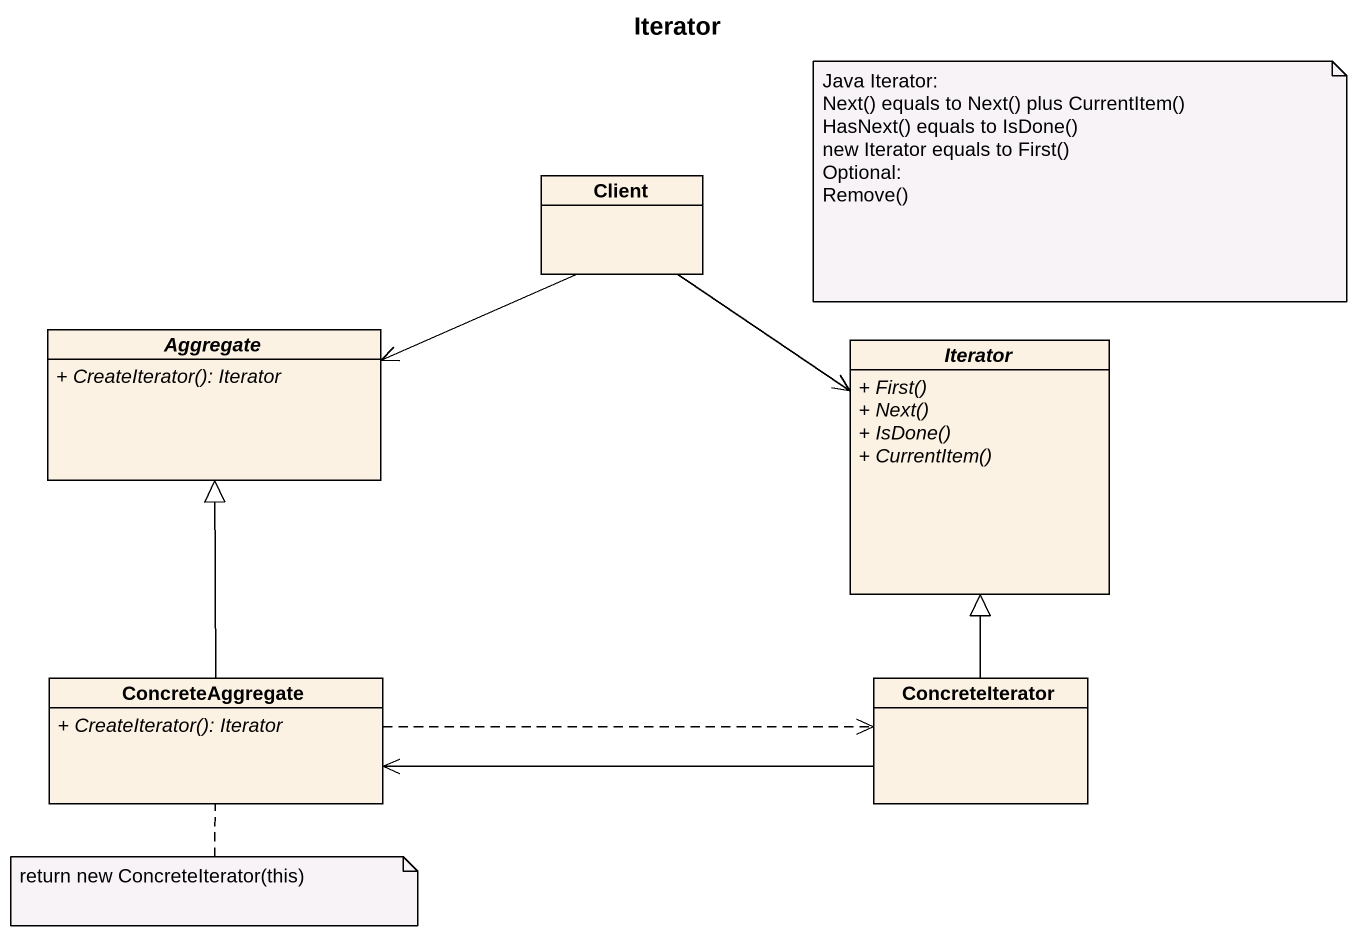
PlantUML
@startuml
title Iterator
hide circle
hide empty members
skinparam classAttributeIconSize 0
class Client
abstract class Aggregate {
  {abstract} + CreateIterator(): Iterator
}
abstract class Iterator {
  {abstract} + First()
  {abstract} + Next()
  {abstract} + IsDone()
  {abstract} + CurrentItem()
}
class ConcreteAggregate {
  {abstract} + CreateIterator(): Iterator
}
class ConcreteIterator
Client -left-> Aggregate
Client --> Iterator
ConcreteAggregate -up-|> Aggregate
ConcreteAggregate .right.> ConcreteIterator
ConcreteIterator -up-|> Iterator
ConcreteIterator -left-> ConcreteAggregate
note as N1
  Java Iterator:
  Next() equals to Next() plus CurrentItem()
  HasNext() equals to IsDone()
  new Iterator equals to First()
  Optional:
  Remove()
end note
note bottom of ConcreteAggregate : return new ConcreteIterator(this)
@enduml
